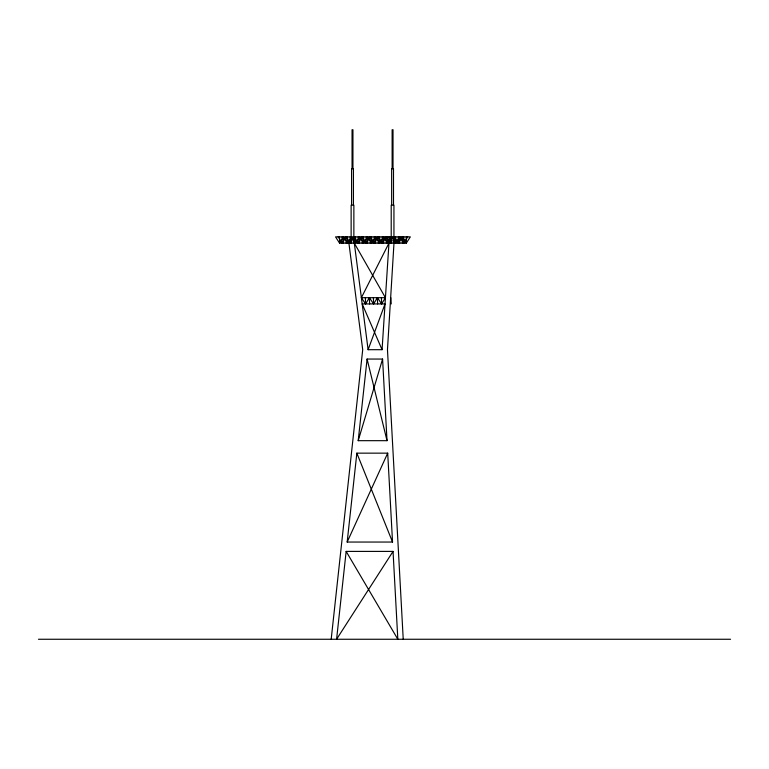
<?xml version="1.0" encoding="UTF-8"?>
<svg xmlns="http://www.w3.org/2000/svg" width="769" height="769" viewBox="0 0 769 769"><rect width="100%" height="100%" fill="white"/><g stroke="black" fill="none" stroke-linecap="round" stroke-linejoin="round"><path stroke-width="1.15" d="M382.068 349.693L388.97 243.119L361.372 297.709L365.583 303.938L369.399 297.709L373.609 303.938L377.416 297.709L381.626 303.938L385.432 297.709L354.307 243.119L368.111 349.693L382.068 349.693L362.18 303.938L385.029 303.938L368.111 349.693M331.189 639.26L362.708 349.693L348.905 243.119M346.156 551.402L336.591 639.26L393.046 551.402L346.156 551.402L397.823 639.26L393.046 551.402M347.175 542.049L356.854 453.152L387.701 453.152L392.536 542.049L347.175 542.049L387.701 453.152M358.21 440.675L367.092 359.056L382.578 359.056L387.018 440.675L358.21 440.675L382.578 359.056M407.724 236.881L403.715 243.119L399.707 236.881L395.699 243.119L391.69 236.881L387.672 243.119L383.664 236.881L379.655 243.119L375.647 236.881L371.638 243.119L367.63 236.881L363.612 243.119L359.604 236.881L355.595 243.119L351.587 236.881L347.578 243.119L343.57 236.881L339.562 243.119L335.544 236.881L410.329 236.881L406.311 243.119L339.562 243.119L339.562 236.881M338.149 236.881L342.157 243.119L346.165 236.881L350.174 243.119L354.182 236.881L358.2 243.119L362.209 236.881L366.217 243.119L370.225 236.881L374.234 243.119L378.242 236.881L382.26 243.119L386.269 236.881L390.277 243.119L391.998 240.447M393.142 238.669L394.286 236.881L398.294 243.119L402.302 236.881L406.311 243.119L406.311 236.881M361.372 297.709L385.432 297.709M38.45 639.26L730.55 639.26M356.854 453.152L392.536 542.049M367.092 359.056L387.018 440.675M390.835 297.709L391.238 303.938M403.225 639.26L387.47 349.693L394.372 236.881M381.424 297.709L381.626 303.938M377.416 297.709L377.617 303.938M373.407 297.709L373.609 303.938M369.399 297.709L369.601 303.938M365.381 297.709L365.583 303.938M403.715 236.881L403.715 243.119M402.302 236.881L402.302 243.119M399.707 236.881L399.707 243.119M398.294 236.881L398.294 243.119M395.699 236.881L395.699 243.119M393.939 243.119L393.939 205.121L391.21 205.121L391.21 243.119M393.497 205.121L393.497 168.728L391.642 168.728L391.642 205.121M393.017 168.728L393.017 129.74L392.132 129.74L392.132 168.728M391.69 236.881L391.69 243.119M390.277 236.881L390.277 243.119M389.172 236.881L389.172 243.119M387.672 236.881L387.672 243.119M386.269 236.881L386.269 243.119M383.664 236.881L383.664 243.119M382.26 236.881L382.26 243.119M379.655 236.881L379.655 243.119M378.242 236.881L378.242 243.119M375.647 236.881L375.647 243.119M374.234 236.881L374.234 243.119M371.638 236.881L371.638 243.119M370.225 236.881L370.225 243.119M367.63 236.881L367.63 243.119M366.217 236.881L366.217 243.119M363.612 236.881L363.612 243.119M362.209 236.881L362.209 243.119M359.604 236.881L359.604 243.119M358.2 236.881L358.2 243.119M355.595 236.881L355.595 243.119M354.182 236.881L354.182 243.119M353.865 243.119L353.865 205.121L351.135 205.121L351.135 243.119M353.432 205.121L353.432 168.728L351.577 168.728L351.577 205.121M352.942 168.728L352.942 129.74L352.058 129.74L352.058 168.728M351.587 236.881L351.587 243.119M350.174 236.881L350.174 243.119M347.578 236.881L347.578 243.119M346.165 236.881L346.165 243.119M343.57 236.881L343.57 243.119M342.157 236.881L342.157 243.119"/></g></svg>
